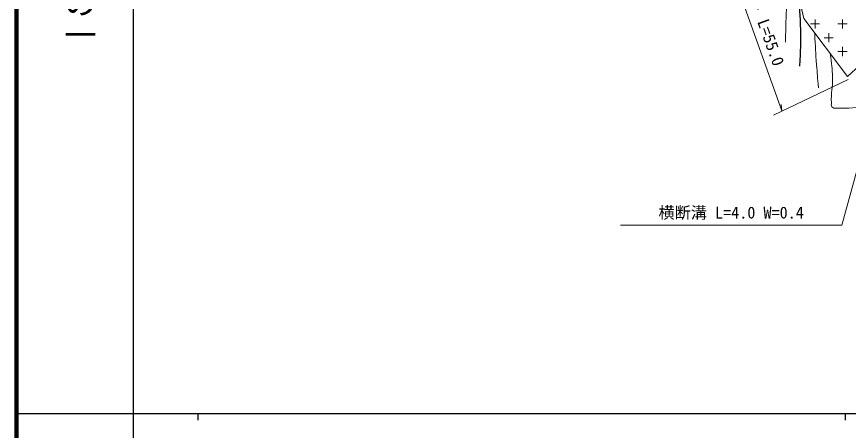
# Model space of a CAD drawing. Units: millimetres, scale not verified. Extents: x 40000 to 680000, y 20000 to 380000.
# Drawn here: x 40000 to 168494, y 202409 to 266302 of the extents above; entities that cross this region are included whole.
import ezdxf
from ezdxf.enums import TextEntityAlignment as Align

# ---------------------------------------------------------------- set-up
doc = ezdxf.new("R2010")
doc.units = ezdxf.units.MM
doc.header["$LTSCALE"] = 1000
doc.linetypes.add('LONG_DASHED_DOTTED', pattern=[15.25, 12, -1.5, 0.25, -1.5])
for name, color, linetype, lineweight in [('M-BGD', 7, 'Continuous', 13), ('M-BMK', 2, 'LONG_DASHED_DOTTED', 13), ('M-STR-HTXT', 7, 'Continuous', 13), ('M-TTL', 2, 'Continuous', 140), ('M-TTL-BAND', 7, 'Continuous', 25)]:
    doc.layers.add(name, color=color, linetype=linetype, lineweight=lineweight)
doc.styles.add('@ＭＳ ゴシック', font='')
doc.styles.add('ＭＳ ゴシック', font='')
doc.styles.get('@ＭＳ ゴシック').set_extended_font_data('@MS Gothic')
doc.styles.get('ＭＳ ゴシック').set_extended_font_data('MS Gothic')

msp = doc.modelspace()

# ---------------------------------------------------------------- linework, layer by layer
at = {"layer": 'M-BGD'}
for p, q in [((157517, 284100), (161634, 266025)), ((161634, 266025), (168370, 257043)), ((162635, 265166), (164049, 265166)), ((163342, 265873), (163342, 264458)), ((166878, 265166), (168292, 265166)), ((167585, 265873), (167585, 264458)), ((165463, 263751), (165463, 262337)), ((164756, 263044), (166171, 263044)), ((168370, 257043), (174784, 263007)), ((166878, 260923), (168292, 260923)), ((167585, 261630), (167585, 260216))]:
    msp.add_line(p, q, dxfattribs=at)
for points, knots in [([(159365, 275987), (159135, 272236), (159067, 271261), (158951, 268228), (158863, 265931), (158842, 265191), (158784, 262345)], [0, 0, 0, 0, 1, 1, 1, 2, 2, 2, 2]), ([(163290, 263816), (163414, 261427), (163441, 260808), (163582, 258883), (163684, 257481), (163720, 257031), (163874, 255295)], [0, 0, 0, 0, 1, 1, 1, 2, 2, 2, 2]), ([(165683, 260626), (165928, 258905), (165999, 258375), (166043, 256922), (166090, 255390), (165780, 254531), (165876, 253001), (165892, 252754), (165783, 252546), (165960, 252375), (166339, 252007), (166768, 252201), (167295, 252166), (169169, 252043), (170215, 252549), (172092, 252500), (174057, 252448), (175159, 252316), (177099, 251999), (178368, 251792), (178810, 251711), (180330, 251363)], [0, 0, 0, 0, 1, 1, 1, 2, 2, 2, 3, 3, 3, 4, 4, 4, 5, 5, 5, 6, 6, 6, 7, 7, 7, 7])]:
    msp.add_open_spline(points, degree=3, knots=knots, dxfattribs=at)
at = {"layer": 'M-BGD', "lineweight": 25}
msp.add_open_spline([(160624, 270459), (160929, 267515), (161029, 266665), (161079, 264223), (161123, 262055), (161093, 261297), (160954, 258674)], degree=3, knots=[0, 0, 0, 0, 1, 1, 1, 2, 2, 2, 2], dxfattribs=at)
at = {"layer": 'M-BMK'}
msp.add_arc((193270, 282609), 25000, 179.52005, 288.04702, dxfattribs=at)
at = {"layer": 'M-STR-HTXT'}
for p, q in [((145610, 286890), (158241, 251730)), ((175091, 261868), (167470, 234074)), ((168479, 256601), (156936, 251109)), ((158241, 251730), (158138, 252756)), ((167470, 234074), (133289, 234074))]:
    msp.add_line(p, q, dxfattribs=at)
at = {"layer": 'M-TTL'}
msp.add_line((40000, 380000), (40000, 20000), dxfattribs=at)
at = {"layer": 'M-TTL-BAND'}
for p, q in [((58000, 370000), (58000, 20000)), ((40000, 205000), (579000, 205000)), ((68000, 205000), (68000, 204000)), ((168000, 205000), (168000, 204000))]:
    msp.add_line(p, q, dxfattribs=at)

# ---------------------------------------------------------------- texts
at = {"layer": 'M-STR-HTXT', "style": 'ＭＳ ゴシック'}
msp.add_text('ロックネット L=55.0', height=1833, rotation=289.761, dxfattribs=at).set_placement((152396, 269479), align=Align.BOTTOM_CENTER)
msp.add_text('横断溝 L=4.0 W=0.4', height=1833, dxfattribs=at).set_placement((150380, 234574), align=Align.BOTTOM_CENTER)
at = {"layer": 'M-TTL-BAND', "style": '@ＭＳ ゴシック'}
msp.add_text('縮尺千分の一', height=3666, rotation=270, dxfattribs=at).set_placement((49777, 261030), align=Align.MIDDLE_RIGHT)

doc.saveas('drawing.dxf')
